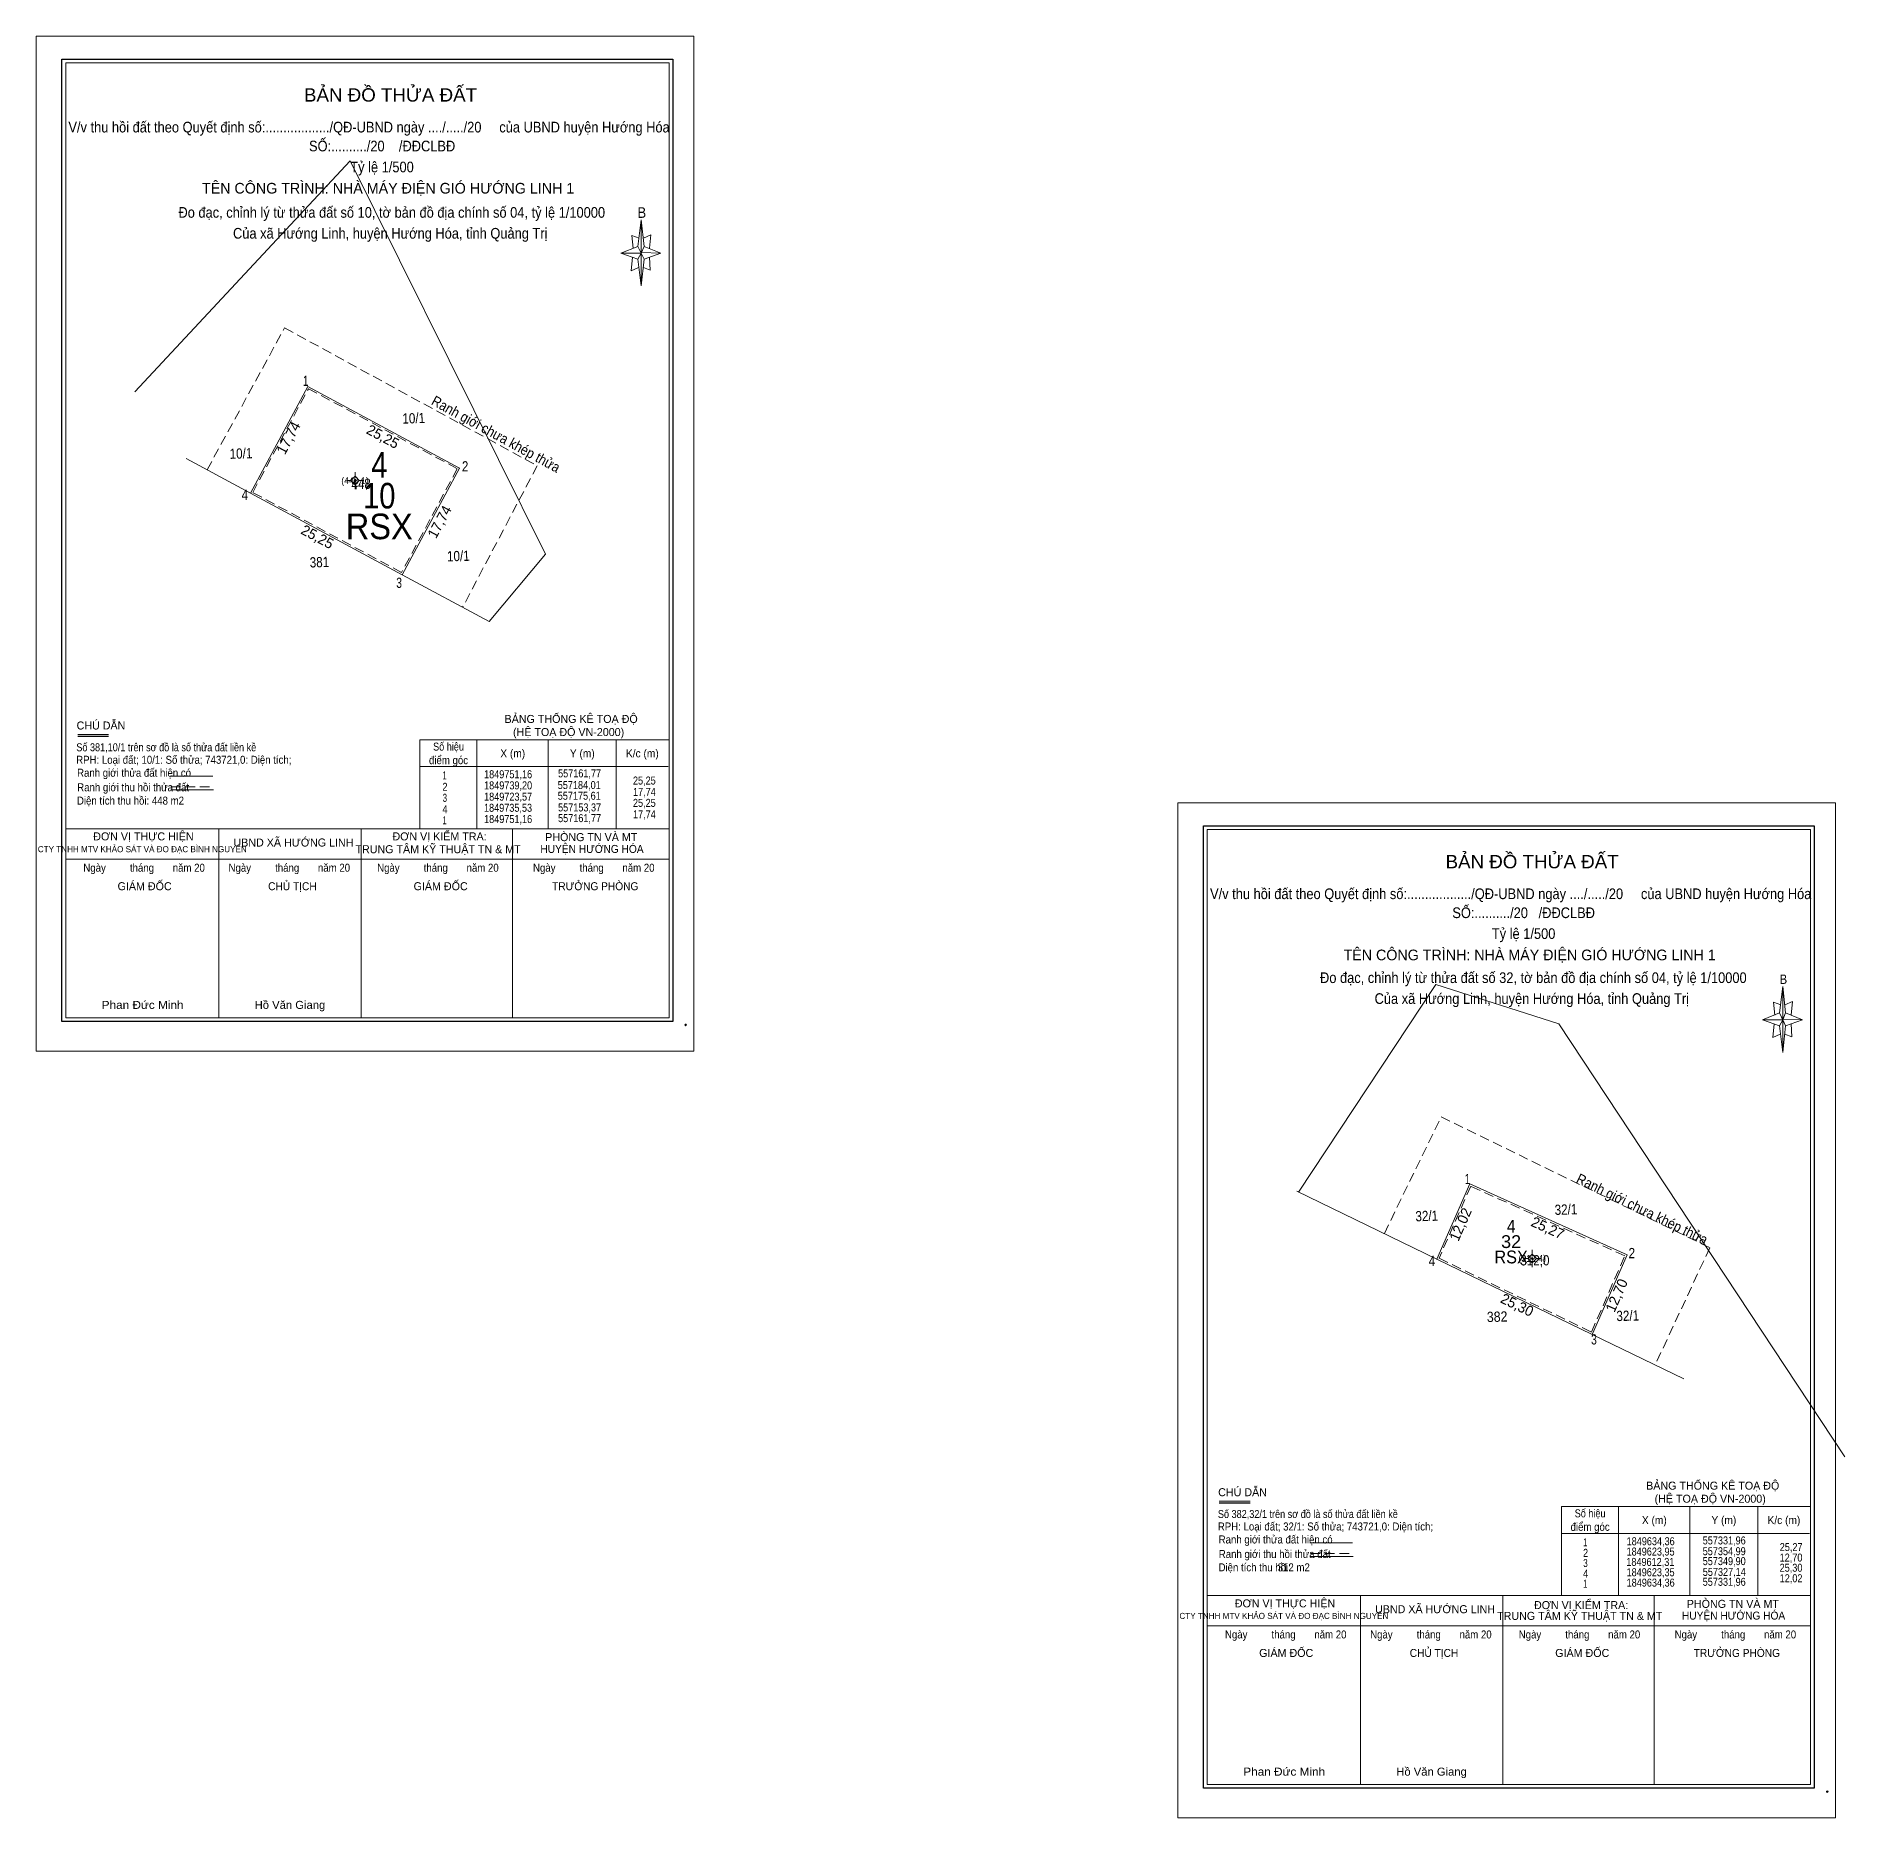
# Model space of a CAD drawing. Header units: metres. Extents: x 552890 to 558213, y 1847635 to 1849802.
# Drawn here: x 557122 to 557386.9, y 1849541.5 to 1849802.4 of the extents above; entities that cross this region are included whole.
import ezdxf
from ezdxf.enums import TextEntityAlignment as Align

# ---------------------------------------------------------------- set-up
doc = ezdxf.new("R2010")
doc.units = ezdxf.units.M
doc.header["$LTSCALE"] = 0.47
doc.header["$PDMODE"] = 32
doc.header["$PDSIZE"] = 0.235
doc.linetypes.add('MEDIUM_DASHED', pattern=[4.5, 3, -1.5])
for name, color, linetype, lineweight in [('1', 7, 'Continuous', 13), ('10', 7, 'Continuous', 13), ('11', 7, 'Continuous', 13), ('18', 7, 'Continuous', 13), ('2', 7, 'Continuous', 13)]:
    doc.layers.add(name, color=color, linetype=linetype, lineweight=lineweight)
for name, color, linetype in [('13', 7, 'Continuous'), ('15', 7, 'Continuous'), ('29', 7, 'Continuous'), ('30', 7, 'Continuous'), ('5', 7, 'Continuous')]:
    doc.layers.add(name, color=color, linetype=linetype)

msp = doc.modelspace()

# ---------------------------------------------------------------- hatches: boundary and pattern name
at = {"layer": '11'}
for points in [[(557168.8398, 1849737.365, 1), (557168.5397, 1849737.365, 1)], [(557341.2528, 1849623.4428, 1), (557340.9528, 1849623.4428, 1)]]:
    msp.add_hatch(color=256, dxfattribs=at).paths.add_polyline_path(points)

# ---------------------------------------------------------------- linework, layer by layer
at = {"layer": '1'}
for p, q in [((557210.12, 1849771.67), (557210.62, 1849775.55)), ((557210.12, 1849769.79), (557207.64, 1849770.68)), ((557211.02, 1849771.67), (557213.5, 1849770.68)), ((557211.02, 1849769.79), (557210.62, 1849765.91)), ((557211.91, 1849768.2), (557210.92, 1849768.59)), ((557211.81, 1849770.08), (557211.91, 1849768.2)), ((557175.61, 1849723.57), (557188.36, 1849716.72)), ((557128.07, 1849700.17), (557132.59, 1849700.17)), ((557186.55, 1849699.4), (557186.55, 1849686.38)), ((557196.99, 1849699.4), (557196.99, 1849686.38)), ((557206.93, 1849699.4), (557206.93, 1849686.38)), ((557141.63, 1849694.07), (557147.88, 1849694.07)), ((557178.2, 1849695.47), (557214.53, 1849695.47)), ((557141.73, 1849692.07), (557147.97, 1849692.07)), ((557126.31, 1849686.38), (557214.68, 1849686.38)), ((557148.74, 1849658.73), (557148.74, 1849686.38)), ((557169.59, 1849658.73), (557169.59, 1849686.38)), ((557191.75, 1849658.73), (557191.75, 1849686.38)), ((557126.31, 1849681.91), (557214.68, 1849681.91)), ((557377.32, 1849659.39), (557377.82, 1849663.26)), ((557378.22, 1849659.39), (557380.7, 1849658.39)), ((557377.32, 1849657.5), (557374.84, 1849658.39)), ((557378.22, 1849657.5), (557377.82, 1849653.62)), ((557379.11, 1849655.91), (557378.12, 1849656.31)), ((557379.01, 1849657.8), (557379.11, 1849655.91)), ((557306.61, 1849633.3), (557327.14, 1849623.35)), ((557349.9, 1849612.31), (557363.31, 1849605.81)), ((557295.27, 1849587.88), (557299.79, 1849587.88)), ((557353.75, 1849587.11), (557353.75, 1849574.09)), ((557364.19, 1849587.11), (557364.19, 1849574.09)), ((557374.13, 1849587.11), (557374.13, 1849574.09)), ((557345.4, 1849583.18), (557381.73, 1849583.18)), ((557308.54, 1849581.79), (557314.78, 1849581.79)), ((557308.63, 1849579.79), (557314.88, 1849579.79)), ((557293.51, 1849574.09), (557381.88, 1849574.09)), ((557315.94, 1849546.44), (557315.94, 1849574.09)), ((557336.79, 1849546.44), (557336.79, 1849574.09)), ((557358.95, 1849546.44), (557358.95, 1849574.09)), ((557293.51, 1849569.63), (557381.88, 1849569.63))]:
    msp.add_line(p, q, dxfattribs=at)
at = {"layer": '1', "lineweight": 25}
for p, q in [((557128.07, 1849699.95), (557132.59, 1849699.95)), ((557295.27, 1849587.66), (557299.79, 1849587.66))]:
    msp.add_line(p, q, dxfattribs=at)
at = {"layer": '1', "linetype": 'MEDIUM_DASHED'}
for p, q in [((557141.73, 1849692.49), (557148.01, 1849692.49)), ((557308.63, 1849580.21), (557314.92, 1849580.21))]:
    msp.add_line(p, q, dxfattribs=at)
at = {"layer": '1'}
for points in [[(557121.99, 1849802.45), (557218.33, 1849802.45), (557218.33, 1849653.81), (557121.99, 1849653.81)], [(557126.31, 1849798.55), (557214.68, 1849798.55), (557214.68, 1849658.69), (557126.31, 1849658.69)], [(557210.62, 1849775.55), (557211.02, 1849771.67), (557210.62, 1849770.68)], [(557210.62, 1849770.68), (557207.64, 1849770.68), (557210.12, 1849771.67), (557211.02, 1849769.79), (557213.5, 1849770.68), (557210.62, 1849770.78)], [(557210.62, 1849770.68), (557210.62, 1849765.91), (557210.12, 1849769.79)], [(557289.19, 1849690.16), (557385.53, 1849690.16), (557385.53, 1849541.52), (557289.19, 1849541.52)], [(557293.51, 1849686.26), (557381.88, 1849686.26), (557381.88, 1849546.4), (557293.51, 1849546.4)], [(557377.82, 1849663.26), (557378.22, 1849659.39), (557377.82, 1849658.39)], [(557377.82, 1849658.39), (557374.84, 1849658.39), (557377.32, 1849659.39), (557378.22, 1849657.5), (557380.7, 1849658.39), (557377.82, 1849658.49)], [(557377.82, 1849658.39), (557377.82, 1849653.62), (557377.32, 1849657.5)]]:
    msp.add_lwpolyline(points, close=True, dxfattribs=at)
at = {"layer": '1', "lineweight": 25}
for points in [[(557125.77, 1849799.09), (557215.22, 1849799.09), (557215.22, 1849658.15), (557125.77, 1849658.15)], [(557292.97, 1849686.8), (557382.42, 1849686.8), (557382.42, 1849545.86), (557292.97, 1849545.86)]]:
    msp.add_lwpolyline(points, close=True, dxfattribs=at)
at = {"layer": '1'}
for points in [[(557188.36, 1849716.72), (557196.58, 1849726.57), (557189.7, 1849740.43), (557167.98, 1849784.17), (557136.44, 1849750.38)], [(557210.32, 1849772.87), (557209.23, 1849773.26), (557209.43, 1849771.38)], [(557210.92, 1849772.87), (557212.01, 1849773.36), (557211.81, 1849771.38)], [(557210.62, 1849770.68), (557210.12, 1849771.67), (557207.64, 1849770.68)], [(557210.62, 1849770.68), (557211.02, 1849769.79), (557213.5, 1849770.68)], [(557209.33, 1849770.08), (557209.13, 1849768.1), (557210.22, 1849768.59)], [(557143.95, 1849740.59), (557152.76, 1849735.86), (557153.37, 1849735.53)], [(557178.2, 1849686.38), (557178.2, 1849699.4), (557214.68, 1849699.4), (557214.68, 1849686.38)], [(557386.89, 1849594.38), (557344.98, 1849657.81), (557326.99, 1849663.54), (557306.89, 1849633.17)], [(557377.82, 1849658.39), (557377.32, 1849659.39), (557374.84, 1849658.39)], [(557377.52, 1849660.58), (557376.43, 1849660.98), (557376.63, 1849659.09)], [(557378.12, 1849660.58), (557379.21, 1849661.08), (557379.01, 1849659.09)], [(557376.53, 1849657.8), (557376.33, 1849655.81), (557377.42, 1849656.31)], [(557377.82, 1849658.39), (557378.22, 1849657.5), (557380.7, 1849658.39)], [(557345.4, 1849574.09), (557345.4, 1849587.11), (557381.88, 1849587.11), (557381.88, 1849574.09)]]:
    msp.add_lwpolyline(points, dxfattribs=at)
at = {"layer": '1', "linetype": 'MEDIUM_DASHED'}
for points in [[(557147.02, 1849738.94), (557158.37, 1849759.73), (557195.37, 1849739.53), (557184.45, 1849718.82)], [(557319.45, 1849627.08), (557327.76, 1849644.17), (557367.12, 1849625.01), (557359.11, 1849607.85)]]:
    msp.add_lwpolyline(points, dxfattribs=at)
for points in [[(557161.87, 1849750.82), (557183.67, 1849739.1), (557175.51, 1849723.91), (557153.71, 1849735.63)], [(557354.66, 1849623.82), (557332.09, 1849634.03), (557327.47, 1849623.47), (557349.78, 1849612.65)]]:
    msp.add_lwpolyline(points, close=True, dxfattribs=at)
at = {"layer": '1'}
for p in [(557217.11, 1849657.65), (557384.31, 1849545.36)]:
    msp.add_point(p, dxfattribs=at)
at = {"layer": '10'}
for p, q in [((557184.01, 1849739.2), (557184.02, 1849739.2)), ((557327.11, 1849623.28), (557327.14, 1849623.35))]:
    msp.add_line(p, q, dxfattribs=at)
for points in [[(557184.01, 1849739.2), (557161.77, 1849751.16), (557153.37, 1849735.53), (557175.61, 1849723.57)], [(557327.14, 1849623.35), (557331.96, 1849634.36), (557354.99, 1849623.95), (557349.93, 1849612.38), (557349.9, 1849612.31)]]:
    msp.add_lwpolyline(points, close=True, dxfattribs=at)
at = {"layer": '11'}
for p, q in [((557168.69, 1849738.62), (557168.69, 1849737.99)), ((557168.06, 1849737.36), (557167.44, 1849737.36)), ((557168.69, 1849736.74), (557168.69, 1849736.12)), ((557169.94, 1849737.36), (557169.32, 1849737.36)), ((557341.1, 1849624.69), (557341.1, 1849624.07)), ((557340.48, 1849623.44), (557339.85, 1849623.44)), ((557341.1, 1849622.82), (557341.1, 1849622.19)), ((557342.35, 1849623.44), (557341.73, 1849623.44))]:
    msp.add_line(p, q, dxfattribs=at)
for points in [[(557168.69, 1849737.99), (557168.06, 1849737.36), (557168.69, 1849736.74), (557169.32, 1849737.36)], [(557341.1, 1849624.07), (557340.48, 1849623.44), (557341.1, 1849622.82), (557341.73, 1849623.44)]]:
    msp.add_lwpolyline(points, close=True, dxfattribs=at)
for centre in [(557168.6898, 1849737.365), (557341.1028, 1849623.4428)]:
    msp.add_circle(centre, 0.15, dxfattribs=at)

# ---------------------------------------------------------------- texts
at = {"layer": '1'}
for s, height, width, p in [('BẢN ĐỒ THỬA ĐẤT', 1.953, 1.05, (557173.89, 1849792.87)), ('V/v thu hồi đất theo Quyết định số:................../QĐ-UBND ngày ..../...../20     của UBND huyện Hướng Hóa', 1.562, 0.9, (557170.745, 1849788.35)), ('SỐ:........../20    /ĐĐCLBĐ', 1.562, 0.9, (557172.66, 1849785.58)), ('Tỷ lệ 1/500', 1.562, 0.9, (557172.645, 1849782.51)), ('Đo đạc, chỉnh lý từ thửa đất số 10, tờ bản đồ địa chính số 04, tỷ lệ 1/10000', 1.562, 0.9, (557174.07, 1849775.86)), ('B', 1.562, 0.9, (557210.7, 1849775.84)), ('Của xã Hướng Linh, huyện Hướng Hóa, tỉnh Quảng Trị', 1.562, 0.9, (557173.845, 1849772.8)), ('Số hiệu', 1.172, 0.85, (557182.385, 1849697.82)), ('điểm góc', 1.172, 0.9, (557182.385, 1849695.83)), ('X (m)', 1.172, 0.95, (557191.79, 1849696.83)), ('Y (m)', 1.172, 0.95, (557201.975, 1849696.83)), ('K/c (m)', 1.172, 0.95, (557210.775, 1849696.83)), ('1', 1.172, 0.7, (557181.81, 1849693.6)), ('1849751,16', 1.172, 0.85, (557191.11, 1849693.77)), ('557161,77', 1.172, 0.85, (557201.58, 1849693.9)), ('25,25', 1.172, 0.85, (557211.065, 1849692.85)), ('2', 1.172, 0.85, (557181.86, 1849691.93)), ('3', 1.172, 0.75, (557181.845, 1849690.32)), ('1849739,20', 1.172, 0.85, (557191.11, 1849692.14)), ('1849723,57', 1.172, 0.85, (557191.11, 1849690.49)), ('557184,01', 1.172, 0.85, (557201.53, 1849692.19)), ('557175,61', 1.172, 0.85, (557201.53, 1849690.62)), ('25,25', 1.172, 0.85, (557211.065, 1849689.58)), ('17,74', 1.172, 0.85, (557211.07, 1849691.18)), ('4', 1.172, 0.85, (557181.87, 1849688.65)), ('1', 1.172, 0.7, (557181.81, 1849687.04)), ('1849735,53', 1.172, 0.85, (557191.1, 1849688.86)), ('1849751,16', 1.172, 0.85, (557191.11, 1849687.21)), ('557153,37', 1.172, 0.85, (557201.58, 1849688.91)), ('557161,77', 1.172, 0.85, (557201.58, 1849687.34)), ('17,74', 1.172, 0.85, (557211.07, 1849687.9)), ('HUYỆN HƯỚNG HÓA', 1.172, 0.95, (557203.395, 1849682.83)), ('BẢN ĐỒ THỬA ĐẤT', 1.953, 1.05, (557341.09, 1849680.58)), ('Ngày         tháng       năm 20', 1.172, 0.9, (557137.8, 1849680.08)), ('Ngày         tháng       năm 20', 1.172, 0.9, (557159.065, 1849680.08)), ('Ngày         tháng       năm 20', 1.172, 0.9, (557180.83, 1849680.08)), ('Ngày         tháng       năm 20', 1.172, 0.9, (557203.66, 1849680.08)), ('CHỦ TỊCH', 1.172, 0.95, (557159.52, 1849677.37)), ('TRƯỞNG PHÒNG', 1.172, 0.95, (557203.875, 1849677.37)), ('V/v thu hồi đất theo Quyết định số:................../QĐ-UBND ngày ..../...../20     của UBND huyện Hướng Hóa', 1.562, 0.9, (557337.955, 1849676.07)), ('SỐ:........../20   /ĐĐCLBĐ', 1.562, 0.9, (557339.85, 1849673.29)), ('Tỷ lệ 1/500', 1.562, 0.9, (557339.845, 1849670.23)), ('Đo đạc, chỉnh lý từ thửa đất số 32, tờ bản đồ địa chính số 04, tỷ lệ 1/10000', 1.562, 0.9, (557341.27, 1849663.78)), ('B', 1.369, 0.9, (557377.9, 1849663.65)), ('Của xã Hướng Linh, huyện Hướng Hóa, tỉnh Quảng Trị', 1.562, 0.9, (557341.045, 1849660.72)), ('Phan Đức Minh', 1.172, 1.1, (557137.58, 1849659.99)), ('Hồ Văn Giang', 1.172, 1.05, (557159.16, 1849659.99)), ('điểm góc', 1.172, 0.9, (557349.585, 1849583.55)), ('Số hiệu', 1.172, 0.85, (557349.585, 1849585.53)), ('X (m)', 1.172, 0.95, (557358.99, 1849584.54)), ('Y (m)', 1.172, 0.95, (557369.175, 1849584.54)), ('K/c (m)', 1.172, 0.95, (557377.975, 1849584.54)), ('1', 1.172, 0.7, (557348.875, 1849581.29)), ('1849634,36', 1.172, 0.85, (557358.45, 1849581.44)), ('557331,96', 1.172, 0.85, (557369.225, 1849581.56)), ('2', 1.172, 0.85, (557348.92, 1849579.74)), ('1849612,31', 1.172, 0.85, (557358.405, 1849578.41)), ('1849623,95', 1.172, 0.85, (557358.44, 1849579.93)), ('557354,99', 1.172, 0.85, (557369.225, 1849579.98)), ('557349,90', 1.172, 0.85, (557369.225, 1849578.53)), ('25,27', 1.172, 0.85, (557379.025, 1849580.59)), ('12,70', 1.172, 0.85, (557379.01, 1849579.05)), ('4', 1.172, 0.85, (557348.93, 1849576.71)), ('3', 1.172, 0.75, (557348.905, 1849578.25)), ('1849623,35', 1.172, 0.85, (557358.44, 1849576.9)), ('557327,14', 1.172, 0.85, (557369.235, 1849576.95)), ('25,30', 1.172, 0.85, (557379.01, 1849577.56)), ('12,02', 1.172, 0.85, (557379.015, 1849576.02)), ('1', 1.172, 0.7, (557348.875, 1849575.22)), ('1849634,36', 1.172, 0.85, (557358.45, 1849575.38)), ('557331,96', 1.172, 0.85, (557369.225, 1849575.5)), ('HUYỆN HƯỚNG HÓA', 1.172, 0.95, (557370.595, 1849570.55)), ('Ngày         tháng       năm 20', 1.172, 0.9, (557305, 1849567.79)), ('Ngày         tháng       năm 20', 1.172, 0.9, (557326.265, 1849567.79)), ('Ngày         tháng       năm 20', 1.172, 0.9, (557348.03, 1849567.79)), ('Ngày         tháng       năm 20', 1.172, 0.9, (557370.86, 1849567.79)), ('CHỦ TỊCH', 1.172, 0.95, (557326.72, 1849565.08)), ('TRƯỞNG PHÒNG', 1.172, 0.95, (557371.075, 1849565.08)), ('Phan Đức Minh', 1.172, 1.1, (557304.78, 1849547.7)), ('Hồ Văn Giang', 1.172, 1.05, (557326.36, 1849547.7))]:
    msp.add_text(s, height=height, dxfattribs=dict(at, width=width)).set_placement(p, align=Align.CENTER)
for s, height, p in [('TÊN CÔNG TRÌNH: NHÀ MÁY ĐIỆN GIÓ HƯỚNG LINH 1', 1.562, (557173.535, 1849779.4)), ('ĐƠN VỊ THỰC HIỆN', 1.172, (557137.7, 1849684.67)), ('ĐƠN VỊ KIỂM TRA:', 1.172, (557181.07, 1849684.67)), ('PHÒNG TN VÀ MT', 1.172, (557203.29, 1849684.56)), ('CTY TNHH MTV KHẢO SÁT VÀ ĐO ĐẠC BÌNH NGUYÊN', 0.8875, (557137.535, 1849682.94)), ('UBND XÃ HƯỚNG LINH', 1.172, (557159.67, 1849683.77)), ('TRUNG TÂM KỸ THUẬT TN & MT', 1.172, (557180.855, 1849682.79)), ('GIÁM ĐỐC', 1.172, (557137.875, 1849677.37)), ('GIÁM ĐỐC', 1.172, (557181.23, 1849677.37)), ('TÊN CÔNG TRÌNH: NHÀ MÁY ĐIỆN GIÓ HƯỚNG LINH 1', 1.562, (557340.73, 1849667.11)), ('CTY TNHH MTV KHẢO SÁT VÀ ĐO ĐẠC BÌNH NGUYÊN', 0.8875, (557304.735, 1849570.65)), ('ĐƠN VỊ THỰC HIỆN', 1.172, (557304.9, 1849572.34)), ('UBND XÃ HƯỚNG LINH', 1.172, (557326.87, 1849571.49)), ('TRUNG TÂM KỸ THUẬT TN & MT', 1.172, (557348.065, 1849570.51)), ('ĐƠN VỊ KIỂM TRA:', 1.172, (557348.265, 1849572.09)), ('PHÒNG TN VÀ MT', 1.172, (557370.49, 1849572.27)), ('GIÁM ĐỐC', 1.172, (557305.075, 1849565.08)), ('GIÁM ĐỐC', 1.172, (557348.435, 1849565.08))]:
    msp.add_text(s, height=height, dxfattribs=at).set_placement(p, align=Align.CENTER)
for s, p in [('CHÚ DẪN', (557127.91, 1849700.91)), ('BẢNG THỐNG KÊ TOẠ ĐỘ', (557190.59, 1849701.87)), ('(HỆ TOẠ ĐỘ VN-2000)', (557191.83, 1849699.95)), ('CHÚ DẪN', (557295.11, 1849588.62)), ('BẢNG THỐNG KÊ TOẠ ĐỘ', (557357.79, 1849589.58)), ('(HỆ TOẠ ĐỘ VN-2000)', (557359.03, 1849587.67))]:
    msp.add_text(s, height=1.172, dxfattribs=at).set_placement(p)
for s, width, p in [('Số 381,10/1 trên sơ đồ là số thửa đất liền kề', 0.85, (557127.87, 1849697.72)), ('RPH: Loại đất; 10/1: Số thửa; 743721,0: Diện tích;', 0.9, (557127.85, 1849695.89)), ('Ranh giới thửa đất hiện có', 0.9, (557127.98, 1849693.99)), ('Diện tích thu hồi: 448 m2', 0.9, (557127.96, 1849689.91)), ('Ranh giới thu hồi thửa đất', 0.9, (557128, 1849691.86)), ('Số 382,32/1 trên sơ đồ là số thửa đất liền kề', 0.85, (557295.07, 1849585.43)), ('RPH: Loại đất; 32/1: Số thửa; 743721,0: Diện tích;', 0.9, (557295.06, 1849583.6)), ('Ranh giới thửa đất hiện có', 0.9, (557295.18, 1849581.7)), ('Ranh giới thu hồi thửa đất', 0.9, (557295.2, 1849579.57)), ('Diện tích thu hồi:', 0.9, (557295.16, 1849577.62)), ('312 m2', 0.9, (557303.83, 1849577.62))]:
    msp.add_text(s, height=1.172, dxfattribs=dict(at, width=width)).set_placement(p)
at = {"layer": '13'}
for s, width, p in [('10/1', 0.85, (557177.3077, 1849745.7498)), ('10/1', 0.85, (557152.0077, 1849740.5898)), ('381', 0.85, (557163.4977, 1849724.6718)), ('10/1', 0.85, (557183.8427, 1849725.5697)), ('32/1', 0.85, (557325.6777, 1849628.9198)), ('32/1', 0.85, (557346.0677, 1849629.8598)), ('382', 0.9, (557335.9877, 1849614.1639)), ('32/1', 0.85, (557355.1177, 1849614.3098))]:
    msp.add_text(s, height=1.5, rotation=1.702, dxfattribs=dict(at, width=width)).set_placement(p, align=Align.CENTER)
at = {"layer": '15'}
for s, height, width, p in [('4', 3.75, 0.85, (557172.24, 1849737.78)), ('10', 3.75, 0.85, (557172.24, 1849733.28)), ('RSX', 3.75, 0.95, (557172.24, 1849728.78)), ('4', 1.875, 0.9, (557338.02, 1849627.22)), ('RSX', 1.875, 0.95, (557338.01, 1849622.72)), ('32', 1.875, 1.05, (557338.01, 1849624.97))]:
    msp.add_text(s, height=height, dxfattribs=dict(at, width=width)).set_placement(p, align=Align.CENTER)
at = {"layer": '18'}
for s, width, p in [('1', 0.7, (557161.46, 1849751.23)), ('2', 0.85, (557184.81, 1849738.7)), ('4', 0.85, (557152.55, 1849734.53)), ('3', 0.75, (557175.145, 1849721.65)), ('1', 0.7, (557331.62, 1849634.33)), ('2', 0.85, (557355.69, 1849623.48)), ('4', 0.85, (557326.42, 1849622.33)), ('3', 0.75, (557350.15, 1849610.84))]:
    msp.add_text(s, height=1.5, dxfattribs=dict(at, width=width)).set_placement(p, align=Align.CENTER)
at = {"layer": '2'}
for s, rotation, p in [('17,74', 61.745, (557159.608, 1849743.255)), ('25,25', 331.73, (557172.4198, 1849743.1501)), ('17,74', 61.745, (557181.7353, 1849730.97)), ('25,25', 331.73, (557162.8298, 1849728.4701)), ('12,02', 66.357, (557331.2909, 1849628.1292)), ('25,27', 335.676, (557343.0711, 1849627.2289)), ('12,70', 66.381, (557354.1477, 1849617.7345)), ('25,30', 334.124, (557338.5727, 1849615.9579))]:
    msp.add_text(s, height=1.5, rotation=rotation, dxfattribs=at).set_placement(p, align=Align.CENTER)
at = {"layer": '29', "width": 0.9}
for rotation, p in [(331.365, (557188.9706, 1849743.5145)), (334.043, (557356.8767, 1849629.9911))]:
    msp.add_text('Ranh giới chưa khép thửa', height=1.5, rotation=rotation, dxfattribs=at).set_placement(p, align=Align.CENTER)
at = {"layer": '30', "width": 0.85}
msp.add_text('448', height=1.5, rotation=1.702, dxfattribs=at).set_placement((557169.6077, 1849736.123), align=Align.CENTER)
msp.add_text('312,0', height=1.5, dxfattribs=at).set_placement((557341.495, 1849622.42), align=Align.CENTER)
at = {"layer": '5', "width": 0.95}
for s, p in [('(448,1)', (557168.69, 1849736.86)), ('(312,4)', (557341.105, 1849622.94))]:
    msp.add_text(s, height=1, dxfattribs=at).set_placement(p, align=Align.CENTER)

doc.saveas('drawing.dxf')
